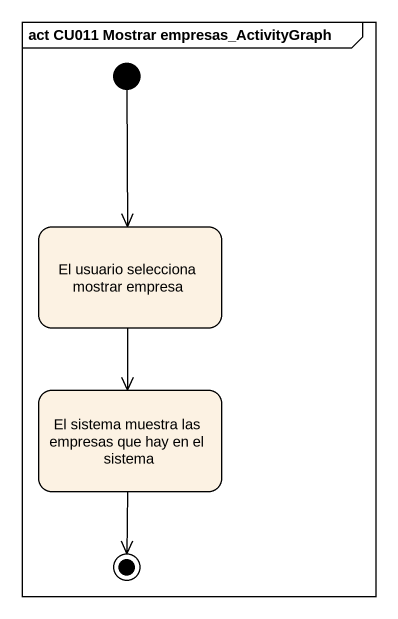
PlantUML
@startuml
mainframe act CU011 Mostrar empresas_ActivityGraph
hide empty description
state "El usuario selecciona mostrar empresa" as El_usuario_selecciona
state "El sistema muestra las empresas que hay en el sistema" as El_sistema_muestra_las
[*] --> El_usuario_selecciona
El_usuario_selecciona --> El_sistema_muestra_las
El_sistema_muestra_las --> [*]
@enduml
